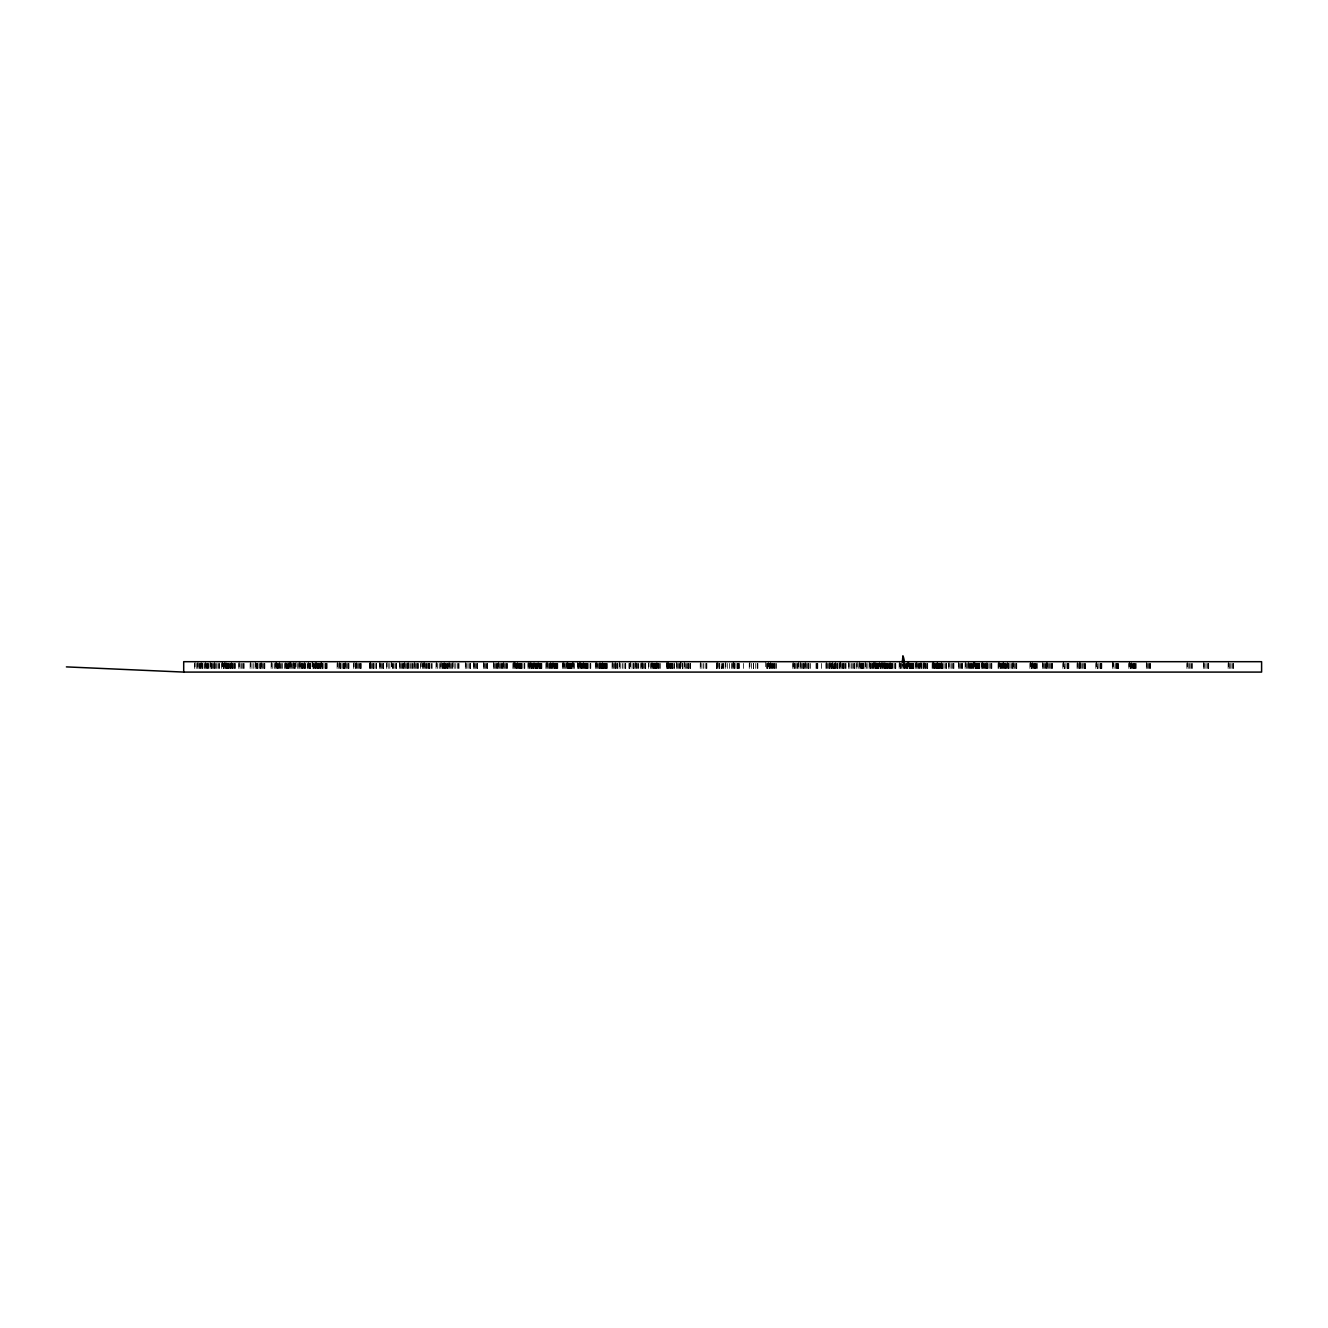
<?xml version="1.0" encoding="UTF-8"?>
<svg xmlns="http://www.w3.org/2000/svg" width="1328" height="1328" viewBox="0 0 1328 1328"><rect width="100%" height="100%" fill="white"/><g stroke="black" fill="none" stroke-linecap="round" stroke-linejoin="round"><path stroke-width="0.75" stroke-dasharray="5 3.75" d="M904.102 664.083L904.069 664.896A1.76 1.079 -90 0 1 903.986 665.627L904.086 666.888L903.638 664.1M903.306 666.224L903.189 664.05M902.94 666.424L902.708 664.05M1233.397 663.436L1233.397 668.631M1233.048 663.436L1233.048 668.631M1232.085 663.436L1232.085 668.631M1230.757 663.436L1230.757 668.631M1229.446 663.436L1229.446 668.631M1228.483 661.693L1228.483 668.631M1228.134 663.436L1228.134 668.631M1208.663 663.436L1208.663 668.631M1208.314 663.436L1208.314 668.631M1207.351 663.436L1207.351 668.631M1206.023 663.436L1206.023 668.631M1204.712 663.436L1204.712 668.631M1203.749 661.693L1203.749 668.631M1203.4 663.436L1203.4 668.631M1192.179 663.436L1192.179 668.631M1191.83 663.436L1191.83 668.631M1190.851 663.436L1190.851 668.631M1189.539 663.436L1189.539 668.631M1188.228 663.436L1188.228 668.631M1187.265 661.693L1187.265 668.631M1186.9 663.436L1186.9 668.631M1150.297 663.436L1150.297 668.631M1150.031 663.436L1150.031 668.631M1149.301 663.436L1149.301 668.631M1148.322 663.436L1148.322 668.631M1147.326 663.436L1147.326 668.631M1146.612 661.693L1146.612 668.631M1146.346 663.436L1146.346 668.631M1136.071 663.436L1136.071 668.631M1135.722 663.436L1135.722 668.631M1134.461 663.436L1134.427 668.631M1134.112 663.436L1134.079 668.631M1133.481 663.436L1133.481 668.631M1133.149 663.436L1133.133 668.631M1132.186 663.436L1132.186 668.631M1131.821 663.436L1131.821 668.631M1131.224 661.693L1131.224 668.631M1130.875 663.436L1130.875 668.631M1130.526 663.436L1130.526 668.631M1130.344 663.436L1130.344 668.631M1129.58 661.693L1129.58 668.631M1129.265 661.693L1129.265 668.631L1129.232 663.436M1128.866 663.436L1128.866 668.631M1118.309 663.436L1118.309 668.631M1117.628 663.436L1117.628 668.631M1116.831 663.436L1116.831 668.631M1116.665 663.436L1116.665 668.631M1115.337 663.436L1115.337 668.631M1113.86 663.436L1114.026 668.631M1113.063 661.693L1113.063 668.631M1112.764 661.693L1112.698 668.631M1112.366 663.436L1112.366 668.631M1101.825 663.436L1101.825 668.631M1101.493 663.436L1101.427 668.631M1101.128 663.436L1101.128 668.631M1100.331 663.436L1100.331 668.631M1100.165 663.436L1100.165 668.631M1098.854 663.436L1098.854 668.631M1096.563 661.693L1096.563 668.631M1096.281 661.693L1096.214 668.631M1095.882 663.436L1095.882 668.631M1085.325 663.436L1085.325 668.631M1084.644 663.436L1084.644 668.631M1083.681 663.436L1083.847 668.631M1082.37 663.436L1082.37 668.631M1081.042 663.436L1081.042 668.631M1080.776 663.436L1080.776 668.631M1080.079 661.693L1080.046 668.631M1079.797 661.693L1079.797 668.631M1079.73 663.436L1079.73 668.631M1079.398 663.436L1079.398 668.631M1079.066 663.436L1079.066 668.631M1078.07 663.436L1078.07 668.631M1077.357 661.693L1077.357 668.631M1077.091 663.436L1077.091 668.631M1068.841 663.436L1068.841 668.631M1068.509 663.436L1068.442 668.631M1068.16 663.436L1068.16 668.631M1067.363 663.436L1067.363 668.631M1067.197 663.436L1067.197 668.631M1065.869 663.436L1065.869 668.631M1063.595 661.693L1063.595 668.631M1063.296 661.693L1063.23 668.631M1062.898 663.436L1062.898 668.631M1052.357 663.436L1052.357 668.631M1052.025 663.436L1051.959 668.631M1051.66 663.436L1051.66 668.631M1050.697 663.436L1050.697 668.631M1049.386 663.436L1049.386 668.631M1048.058 663.436L1048.058 668.631M1047.908 663.436L1047.908 668.631M1047.095 661.693L1047.095 668.631M1046.813 661.693L1046.813 668.631L1046.746 663.436M1046.414 663.436L1046.414 668.631M1046.149 663.436L1046.149 668.631M1045.435 663.436L1045.435 668.631M1044.439 663.436L1044.439 668.631M1043.443 663.436L1043.443 668.631M1042.729 661.693L1042.729 668.631M1042.463 663.436L1042.463 668.631M1037.135 663.436L1037.135 668.631M1036.786 663.436L1036.786 668.631M1035.84 663.436L1035.84 668.631M1035.491 663.436L1035.525 668.631M1035.143 663.436L1035.176 668.631M1034.545 663.436L1034.545 668.631M1034.197 663.436L1034.213 668.631M1033.25 663.436L1033.25 668.631M1032.902 663.436L1032.902 668.631M1032.288 661.693L1032.288 668.631M1031.939 663.436L1031.939 668.631M1031.59 663.436L1031.59 668.631M1031.574 663.436L1031.574 668.631M1030.611 661.693L1030.644 668.631M1030.329 661.693L1030.329 668.631M1029.93 663.436L1029.93 668.631M1016.733 663.436L1016.733 668.631M1016.468 663.436L1016.468 668.631M1015.754 663.436L1015.754 668.631M1014.758 663.436L1014.758 668.631M1013.762 663.436L1013.762 668.631M1013.048 661.693L1013.048 668.631M1012.451 663.436L1012.451 668.631M1012.085 663.436L1012.085 668.631M1011.123 663.436L1011.123 668.631M1009.811 663.436L1009.811 668.631M1008.5 663.436L1008.5 668.631M1008.317 663.436L1008.317 668.631M1007.985 663.436L1007.985 668.631M1007.52 661.693L1007.52 668.631M1007.172 663.436L1007.006 668.631M1006.674 663.436L1006.674 668.631M1005.694 663.436L1005.694 668.631M1005.362 663.436L1005.362 668.631M1004.366 663.436L1004.2 668.631M1004.034 663.436L1004.034 668.631M1003.852 663.436L1003.852 668.631M1003.404 661.693L1003.37 668.631M1003.072 661.693L1002.889 668.631M1002.723 663.436L1002.723 668.631M1002.059 663.436L1002.059 668.631M1001.561 663.436L1001.561 668.631M1000.748 663.436L1000.748 668.631M1000.25 663.436L1000.25 668.631M999.287 661.693L999.42 668.631M998.922 663.436L998.922 668.631M998.457 661.693L998.457 668.631M998.108 663.436L998.108 668.631M991.833 663.436L991.833 668.631M991.485 663.436L991.485 668.631M990.522 663.436L990.522 668.631M989.194 663.436L989.194 668.631M987.883 663.436L987.883 668.631M987.717 663.436L987.717 668.631M987.351 663.436L987.351 668.631M986.92 661.693L986.887 668.631M986.555 668.631L986.538 663.436L986.389 668.631M985.575 663.436L985.575 668.631M985.077 663.436L985.077 668.631M984.247 663.436L984.247 668.631M983.766 663.436L983.766 668.631M982.936 663.436L982.936 668.631M982.786 661.693L982.786 668.631M982.438 663.436L982.438 668.631M981.973 661.693L981.973 668.631M981.608 663.436L981.608 668.631M979.798 663.436L979.798 668.631M979.45 663.436L979.466 668.631M979.134 663.436L979.118 668.631M978.786 663.436L978.786 668.631M978.487 663.436L978.487 668.631M978.155 663.436L978.122 668.631M977.823 663.436L977.823 668.631M977.159 663.436L977.159 668.631M976.893 663.436L976.827 668.631M976.495 663.436L976.495 668.631M976.18 663.436L976.18 668.631M975.848 663.436L975.848 668.631M975.516 663.436L975.516 668.631M975.184 663.436L975.184 668.631M974.885 661.693L974.885 668.631M974.553 661.693L974.52 668.631M974.221 661.693L974.188 668.631M973.872 663.436L973.872 668.631M973.557 661.693L973.557 668.631M973.474 661.693L973.474 668.631M973.208 663.436L973.208 668.631M972.212 663.436L972.212 668.631M971.947 663.436L971.947 668.631M971.233 663.436L971.233 668.631M970.237 663.436L970.237 668.631M970.038 663.436L970.038 668.631M969.241 663.436L969.241 668.631M968.527 661.693L968.527 668.631M968.261 663.436L968.261 668.631M967.763 663.436L967.763 668.631M966.452 663.436L966.452 668.631M965.473 661.693L965.473 668.631M965.124 663.436L965.124 668.631M962.319 663.436L962.319 668.631M962.053 663.436L962.053 668.631M961.339 663.436L961.339 668.631M960.343 663.436L960.343 668.631M959.347 663.436L959.347 668.631M958.633 661.693L958.633 668.631M958.368 663.436L958.368 668.631M953.902 663.436L953.902 668.631M953.554 663.436L953.554 668.631M952.591 663.436L952.591 668.631M951.28 663.436L951.28 668.631M949.952 663.436L949.952 668.631M948.989 661.693L948.989 668.631M948.64 663.436L948.64 668.631M946.482 663.436L946.482 668.631M946.134 663.436L946.134 668.631M945.171 663.436L945.171 668.631M943.859 663.436L943.859 668.631M942.033 663.436L942.033 668.631M941.685 663.436L941.685 668.631L941.569 661.693M941.22 663.436L941.22 668.631M941.054 663.436L941.054 668.631M940.722 663.436L940.722 668.631M939.726 663.436L939.726 668.631M939.394 663.436L939.394 668.631M938.415 663.436L938.415 668.631M938.083 663.436L938.083 668.631M937.883 663.436L937.883 668.631M937.585 663.436L937.585 668.631L937.452 661.693M937.12 661.693L937.07 668.631M936.771 663.436L936.771 668.631M936.605 663.436L936.605 668.631M936.107 663.436L936.107 668.631M935.609 663.436L935.609 668.631M934.779 663.436L934.779 668.631M934.613 663.436L934.613 668.631M934.298 663.436L934.298 668.631M933.899 661.693L933.899 668.631M933.468 663.436L933.468 668.631M933.318 661.693L933.318 668.631M932.97 663.436L932.97 668.631M932.505 661.693L932.505 668.631M932.156 663.436L932.156 668.631M927.691 663.436L927.691 668.631M927.425 663.436L927.425 668.631M926.712 663.436L926.712 668.631M925.716 663.436L925.882 668.631M925.516 663.436L925.516 668.631M924.554 663.436L924.554 668.631M924.006 661.693L924.006 668.631M923.74 663.436L923.74 668.631M923.242 663.436L923.242 668.631M921.931 663.436L921.931 668.631M921.4 663.436L921.4 668.631M920.951 661.693L920.935 668.631M920.603 663.436L920.603 668.631M919.607 663.436L919.607 668.631M919.125 663.436L919.125 668.631M918.295 663.436L918.295 668.631M917.797 663.436L917.797 668.631M916.835 661.693L916.984 668.631M916.486 663.436L916.486 668.631M916.005 661.693L916.005 668.631M915.656 663.436L915.656 668.631M913.847 663.436L913.847 668.631M913.481 663.436L913.481 668.631M912.834 663.436L912.834 668.631M912.519 663.436L912.519 668.631M912.187 663.436L912.187 668.631M911.855 663.436L911.855 668.631M911.373 663.436L911.373 668.631M911.207 663.436L911.207 668.631M910.875 663.436L910.875 668.631M910.543 663.436L910.543 668.631M909.979 663.436L909.896 668.631M909.564 663.436L909.564 668.631M909.232 663.436L909.232 668.631M908.916 661.693L908.916 668.631M908.584 661.693L908.584 668.631M908.269 661.693L908.236 668.631M907.904 663.436L907.904 668.631M907.605 661.693L907.638 668.631M907.256 663.436L907.256 668.631M906.924 663.436L906.924 668.631M906.177 663.436L906.094 668.631M905.928 663.436L905.928 668.631M904.932 663.436L904.932 668.631M904.434 663.436L904.434 668.631M904.219 661.693L904.219 668.631M903.953 663.436L903.953 668.631M903.123 663.436L903.123 668.631M901.812 663.436L901.812 668.631M900.982 663.436L900.816 668.631M900.484 663.436L900.484 668.631M899.521 661.693L899.521 668.631M899.172 663.436L899.172 668.631M895.786 663.436L895.786 668.631M895.537 663.436L895.537 668.631M895.47 663.436L895.47 668.631M895.072 663.436L895.072 668.631M894.026 663.436L894.026 668.631M892.582 663.436L892.582 668.631M891.984 663.436L891.984 672.084M891.686 663.436L891.686 672.084M891.138 663.436L891.138 668.631M890.59 663.436L890.59 668.631M890.258 663.436L890.258 668.631L890.075 661.693M889.76 663.436L889.76 668.631M889.411 663.436L889.411 668.631M888.449 663.436L888.449 668.631M887.951 663.436L887.951 668.631M887.602 663.436L887.602 668.631M887.22 663.436L887.22 668.631M887.121 663.436L887.121 668.631M886.639 663.436L886.838 668.631M885.311 663.436L885.311 668.631M884.846 661.693L884.846 668.631M884.498 663.436L884.498 668.631M884.315 663.436L884.315 668.631M883.967 663.436L883.967 668.631M883.037 661.693L883.037 668.631M883.004 663.436L883.004 668.631M882.688 663.436L882.688 668.631M881.825 661.693L881.692 668.631M881.443 663.436L881.443 668.631M880.696 663.436L880.696 668.631M880.348 663.436L880.364 668.631M879.402 661.693L879.368 668.631M878.97 663.436L879.053 668.631M878.588 663.436L878.588 668.631M878.057 663.436L878.057 668.631M877.957 663.436L877.957 668.631M877.526 663.436L877.526 668.631M877.244 663.436L877.244 668.631M876.746 663.436L876.746 668.631M876.248 663.436L876.248 668.631M876.082 663.436L876.082 668.631M875.783 661.693L875.783 668.631M875.418 663.436L875.418 668.631M875.252 663.436L875.252 668.631M874.538 661.693L874.538 668.631M874.272 663.436L874.272 668.631M873.592 661.693L873.592 668.631M873.193 663.436L873.276 668.631M873.011 663.436L873.011 668.631M872.297 663.436L872.297 668.631M871.301 663.436L871.301 668.631M870.736 663.436L870.736 668.631M870.305 663.436L870.338 668.631M869.591 661.693L869.591 668.631M869.292 663.436L869.325 668.631M867.848 663.436L867.848 668.631M866.404 663.436L866.404 668.631M865.341 661.693L865.341 668.631M864.96 663.436L864.96 668.631M863.383 663.436L863.383 668.631M863.117 663.436L863.117 668.631M862.403 663.436L862.486 668.631M862.104 663.436L862.104 668.631M861.407 663.436L861.407 668.631M861.042 663.436L861.042 668.631M860.411 663.436L860.411 668.631M859.697 661.693L859.598 668.631M859.432 663.436L859.233 668.631M858.154 663.436L858.154 668.631M857.091 661.693L857.091 668.631M856.709 663.436L856.709 668.631M854.883 663.436L854.883 668.631M854.236 663.436L854.236 668.631M853.854 663.436L853.854 668.631M852.792 663.436L852.792 668.631M851.348 663.436L851.348 668.631M849.903 663.436L849.903 668.631M848.858 661.693L848.858 668.631M848.459 663.436L848.459 668.631M846.002 663.436L846.002 668.631M845.604 663.436L845.604 668.631M844.558 663.436L844.558 668.631M843.595 663.436L843.595 668.631M843.33 663.436L843.33 668.631M843.114 663.436L843.014 668.631M842.616 663.436L842.616 668.631M841.67 663.436L841.67 668.631M840.607 661.693L840.624 668.631M840.226 663.436L840.292 668.631M839.91 661.693L839.943 668.631M839.645 663.436L839.645 668.631M838.981 663.436L838.981 668.631M837.653 663.436L837.653 668.631M837.37 663.436L837.37 668.631M836.341 663.436L836.341 668.631M835.777 663.436L835.76 668.631M835.378 661.693L835.378 668.631M835.03 663.436L835.03 668.631M834.864 663.436L834.864 668.631M834.499 663.436L834.499 668.631M833.536 668.631L833.536 663.436L833.42 668.631M832.722 663.436L832.722 668.631M832.357 661.693L832.357 668.631M831.975 663.436L831.975 668.631M831.726 663.436L831.726 668.631M831.228 663.436L831.228 668.631M830.88 663.436L830.896 668.631M829.934 661.693L829.934 668.631M829.751 663.436L829.751 668.631M829.585 663.436L829.585 668.631M828.589 663.436L828.589 668.631M827.278 663.436L827.278 668.631M826.78 663.436L826.78 668.631M826.315 661.693L826.315 668.631M825.95 663.436L825.95 668.631M821.335 663.436L821.584 668.631M817.782 663.436L817.782 672.084M817.484 663.436L817.484 672.084M816.388 663.436L816.388 668.631M816.056 663.436L816.056 668.631M810.545 663.436L810.545 668.631M808.968 663.436L808.968 668.631M808.702 663.436L808.702 668.631M807.988 663.436L807.988 668.631M806.992 663.436L806.992 668.631M805.996 663.436L805.996 668.631M805.283 661.693L805.283 668.631M805.017 663.436L805.017 668.631M804.021 663.436L804.021 668.631M803.755 663.436L803.755 668.631M803.042 663.436L803.042 668.631M802.046 663.436L802.046 668.631M801.05 663.436L801.05 668.631M800.336 661.693L800.336 668.631M800.07 663.436L800.07 668.631M798.676 661.693L798.676 668.631M798.078 663.436L798.078 668.631M797.73 663.436L797.73 668.631M796.767 663.436L796.767 668.631M795.455 663.436L795.455 668.631M794.327 663.436L794.327 668.631M794.127 663.436L794.127 668.631M793.165 661.693L793.165 668.631M792.816 663.436L792.816 668.631M776.316 663.436L776.316 668.631M775.751 663.436L775.751 668.631M774.34 663.436L774.34 668.631M774.075 663.436L774.174 668.631M773.361 663.436L773.361 668.631M772.365 663.436L772.365 668.631M772.033 663.436L772.033 668.631M771.369 663.436L771.369 668.631M770.655 661.693L770.655 668.631M770.389 663.436L770.389 668.631M769.891 663.436L769.891 668.631M769.393 663.436L769.393 668.631M769.128 663.436L769.128 668.631M768.331 661.693L768.414 668.631M767.75 663.436L767.75 668.631M767.418 663.436L767.418 668.631M766.422 663.436L766.422 668.631M765.708 661.693L765.708 668.631M757.856 663.436L757.856 668.631M757.275 663.436L757.275 668.631M755.715 663.436L755.715 668.631M753.574 663.436L753.574 668.631M753.374 663.436L753.374 668.631M751.416 663.436L751.416 668.631M749.855 661.693L749.855 668.631M749.274 663.436L749.274 668.631M743.464 663.436L743.464 668.631M739.298 663.436L739.298 668.631M738.733 663.436L738.866 668.631M738.368 663.436L738.368 668.631M737.654 663.436L737.654 668.631M737.405 663.436L737.405 668.631M736.011 663.436L736.094 668.631M734.766 663.436L734.766 668.631M734.351 663.436L734.351 668.631M733.803 661.693L733.753 668.631M733.454 663.436L733.454 668.631M733.156 661.693L733.172 668.631M732.707 663.436L732.707 668.631M731.612 663.436L731.612 668.631M729.454 663.436L729.454 668.631M727.312 663.436L727.312 668.631M725.752 661.693L725.868 668.631M725.287 663.436L725.287 668.631M723.727 663.436L723.727 668.631M723.079 663.436L723.079 668.631M722.631 663.436L722.631 668.631M719.776 663.436L719.776 668.631M719.444 663.436L719.444 668.631M718.133 663.436L718.133 668.631M717.867 661.693L717.867 668.631M717.303 663.436L717.303 668.631M716.921 661.693L716.921 668.631M716.473 663.436L716.473 668.631M716.373 663.436L716.373 668.631M706.845 663.436L706.845 668.631M706.396 663.436L706.396 668.631M705.201 663.436L705.201 668.631M703.541 663.436L703.541 668.631M701.898 663.436L701.898 668.631M700.686 661.693L700.686 668.631M700.254 663.436L700.254 668.631M690.61 663.436L690.61 668.631M690.178 663.436L690.178 668.631M688.933 663.436L688.966 668.631M688.767 663.436L688.767 668.631M687.323 663.436L687.323 668.631M686.792 663.436L686.626 668.631M685.663 663.436L685.663 668.631M684.468 661.693L684.484 668.631M684.02 663.436L684.02 668.631M682.492 663.436L682.492 668.631M682.343 663.436L682.343 668.631M680.932 661.693L680.932 668.631M680.766 661.693L680.766 668.631M680.351 663.436L680.351 668.631M680.085 663.436L680.085 668.631M679.372 663.436L679.372 668.631M678.376 663.436L678.376 668.631M677.38 663.436L677.38 668.631M676.666 661.693L676.666 668.631M676.4 663.436L676.4 668.631M674.392 663.436L674.392 668.631M673.943 663.436L673.943 668.631M672.416 663.436L672.416 668.631M671.453 663.436L671.453 668.631M671.088 663.436L671.088 668.631M670.457 663.436L670.457 668.631M670.125 663.436L670.192 668.631M669.445 663.436L669.478 668.631M668.814 663.436L668.814 668.631M668.482 663.436L668.482 668.631M668.233 661.693L668.233 668.631M667.851 661.693L667.851 668.631M666.772 661.693L666.772 668.631M666.507 663.436L666.507 668.631M660.298 663.436L660.298 668.631M659.584 663.436L659.584 668.631M658.588 663.436L658.588 668.631M658.157 663.436L658.157 668.631M657.609 663.436L657.609 668.631M656.879 661.693L656.945 668.631M656.513 663.436L656.513 668.631M656.364 663.436L656.364 668.631M655.617 663.436L655.617 668.631M655.351 663.436L655.351 668.631M654.804 663.436L654.804 668.631M654.638 663.436L654.638 668.631M653.642 663.436L653.642 668.631M653.21 663.436L653.21 668.631M652.662 663.436L652.662 668.631M651.998 661.693L651.932 668.631M651.567 663.436L651.666 668.631M650.521 663.436L650.521 668.631M648.944 661.693L648.944 668.631M648.379 663.436L648.379 668.631M645.723 663.436L645.723 668.631M645.458 663.436L645.458 668.631M644.744 663.436L644.744 668.631M643.748 663.436L643.748 668.631M642.769 663.436L642.769 668.631M642.354 663.436L642.354 668.631M642.038 661.693L642.038 668.631M641.49 663.436L641.49 668.631M640.279 663.436L640.279 668.631M638.469 663.436L638.469 668.631M637.905 663.436L637.905 668.631M636.975 663.436L636.975 668.631M636.328 663.436L636.328 668.631M635.78 661.693L635.78 668.631M635.332 663.436L635.332 668.631M634.186 663.436L634.186 668.631M633.672 663.436L633.672 668.631M633.34 663.436L633.34 668.631M632.045 663.436L632.045 668.631M630.485 661.693L630.485 668.631M629.904 663.436L629.904 668.631M629.323 663.436L629.323 668.631M628.991 663.436L628.991 668.631M625.704 663.436L625.704 668.631M625.256 663.436L625.256 668.631M624.044 663.436L624.044 668.631M622.4 663.436L622.4 668.631M620.757 663.436L620.757 668.631M619.545 661.693L619.545 668.631M619.097 663.436L619.097 668.631M617.437 663.436L617.437 668.631M617.105 663.436L617.105 668.631M616.043 663.436L616.043 668.631M615.777 663.436L615.777 668.631M615.279 661.693L615.279 668.631M615.063 663.436L615.063 668.631M614.067 663.436L614.067 668.631M613.088 663.436L613.088 668.631M612.357 661.693L612.357 668.631M612.092 663.436L612.092 668.631M607.245 663.436L607.245 668.631M606.73 663.436L606.73 668.631M606.149 663.436L606.149 668.631M605.883 663.436L605.883 668.631M605.352 663.436L605.302 668.631M605.17 663.436L605.17 668.631M604.174 663.436L604.174 668.631M604.107 663.436L604.107 668.631M603.593 663.436L603.593 668.631M603.36 663.436L603.36 668.631M603.128 663.436L603.194 668.631M602.597 663.436L602.597 668.631M602.464 661.693L602.464 668.631M602.198 663.436L602.165 668.631M601.401 663.436L601.401 668.631M601.186 663.436L601.202 668.631M600.887 663.436L600.887 668.631M600.223 663.436L600.223 668.631M599.974 661.693L599.974 668.631M599.459 663.436L599.459 668.631M599.227 663.436L599.227 668.631M598.264 663.436L598.264 668.631M597.285 663.436L597.285 668.631M596.836 661.693L596.836 668.631M596.322 663.436L596.322 668.631M595.857 661.693L595.857 668.631M595.342 663.436L595.342 668.631M590.761 663.436L590.761 668.631M590.23 663.436L590.23 668.631M588.819 663.436L588.819 668.631M587.623 663.436L587.623 668.631M587.109 663.436L587.109 668.631M586.86 663.436L586.86 668.631M586.644 663.436L586.644 668.631M586.113 663.436L586.113 668.631M585.681 663.436L585.681 668.631M584.918 663.436L584.984 668.631M584.652 663.436L584.685 668.631M583.722 663.436L583.722 668.631M583.49 661.693L583.49 668.631M582.975 663.436L582.975 668.631M582.743 663.436L582.743 668.631M581.78 663.436L581.78 668.631M581.415 663.436L581.415 668.631M581.149 663.436L581.149 668.631M580.801 663.436L580.801 668.631M580.353 661.693L580.436 668.631M579.838 663.436L579.838 668.631M579.373 661.693L579.44 668.631M578.842 663.436L578.842 668.631M578.46 663.436L578.46 668.631M577.73 661.693L577.73 668.631M577.464 663.436L577.464 668.631M574.277 663.436L574.277 668.631M573.746 663.436L573.746 668.631M573.098 661.693L573.098 668.631M572.766 661.693L572.766 668.631M572.318 663.436L572.318 668.631M571.521 663.436L571.521 668.631M571.272 663.436L571.272 668.631M571.14 663.436L571.14 668.631M570.542 663.436L570.542 668.631M570.144 663.436L570.376 668.631M569.181 663.436L569.181 668.631M568.749 663.436L568.749 668.631M568.567 663.436L568.567 668.631M568.201 663.436L568.434 668.631M567.836 661.693L567.836 668.631M567.571 663.436L567.571 668.631M567.239 663.436L567.239 668.631M567.006 661.693L567.006 668.631M566.475 663.436L566.259 668.631M565.296 663.436L565.296 668.631M564.3 663.436L564.3 668.631M563.869 661.693L563.869 668.631M563.338 663.436L563.338 668.631M562.873 661.693L562.873 668.631M562.358 663.436L562.358 668.631M557.777 663.436L557.777 668.631M557.262 663.436L557.262 668.631M556.681 663.436L556.681 668.631M556.432 663.436L556.432 668.631M555.834 663.436L555.834 668.631M555.702 663.436L555.702 668.631M554.639 663.436L554.706 668.631M554.125 663.436L554.125 668.631M553.892 663.436L553.892 668.631L553.66 663.436M552.996 661.693L553.129 668.631M552.697 663.436L552.697 668.631M551.933 663.436L551.933 668.631M551.718 663.436L551.718 668.631M550.755 663.436L550.755 668.631M550.506 661.693L550.506 668.631M549.991 663.436L549.991 668.631M549.759 663.436L549.759 668.631M548.796 663.436L548.796 668.631M547.817 663.436L547.817 668.631M547.368 661.693L547.368 668.631M546.854 663.436L546.854 668.631M546.389 661.693L546.389 668.631M545.874 663.436L545.874 668.631M541.857 663.436L541.857 668.631M541.592 663.436L541.592 668.631M541.293 663.436L541.293 668.631M540.861 663.436L540.861 668.631M540.762 663.436L540.762 668.631M539.865 663.436L539.865 668.631M539.351 663.436L539.351 668.631M538.886 663.436L538.886 668.631M538.155 661.693L538.155 668.631M537.89 663.436L537.89 668.631M537.641 663.436L537.641 668.631M537.392 663.436L537.392 668.631M537.176 663.436L537.176 668.631M536.645 663.436L536.645 668.631M536.213 663.436L536.213 668.631M535.45 663.436L535.45 668.631M535.217 663.436L535.217 668.631M534.254 663.436L534.254 668.631M534.022 661.693L534.022 668.631M533.507 663.436L533.507 668.631M533.275 663.436L533.275 668.631M532.312 663.436L532.312 668.631M531.964 663.436L531.964 668.631M531.698 663.436L531.698 668.631M531.333 663.436L531.333 668.631M530.885 661.693L530.968 668.631M530.37 663.436L530.37 668.631M529.905 661.693L529.972 668.631M529.374 663.436L529.374 668.631M528.992 663.436L528.992 668.631M528.262 661.693L528.262 668.631M527.996 663.436L527.996 668.631M524.809 663.436L524.809 668.631M524.278 663.436L524.278 668.631M522.85 663.436L522.85 668.631M521.672 663.436L521.672 668.631M521.14 663.436L521.14 668.631M520.908 663.436L520.908 668.631M520.676 663.436L520.676 668.631M520.078 663.436L520.078 668.631M519.713 663.436L519.729 668.631M518.966 663.436L518.966 668.631M518.767 663.436L518.767 668.631M517.771 663.436L517.771 668.631M517.538 661.693L517.439 668.631M517.007 663.436L517.007 668.631M516.791 663.436L516.791 668.631M516.127 663.436L516.127 668.631M515.828 663.436L515.828 668.631M515.164 661.693L515.164 668.631M514.832 663.436L514.816 668.631M514.401 661.693L514.401 668.631M513.87 663.436L513.87 668.631M513.405 661.693L513.405 668.631M512.89 663.436L512.89 668.631M507.23 663.436L507.23 668.631M506.964 663.436L506.964 668.631M506.234 663.436L506.234 668.631M505.238 663.436L505.238 668.631M504.258 663.436L504.258 668.631M503.528 661.693L503.528 668.631M503.262 663.436L503.262 668.631M502.283 663.436L502.283 668.631M502.017 663.436L502.017 668.631M501.287 663.436L501.287 668.631M500.291 663.436L500.291 668.631M499.311 663.436L499.311 668.631M498.581 661.693L498.581 668.631M498.315 663.436L498.315 668.631M497.336 663.436L497.336 668.631M497.07 663.436L497.07 668.631M496.34 663.436L496.34 668.631M495.344 663.436L495.344 668.631M494.365 663.436L494.365 668.631M493.634 661.693L493.634 668.631M493.369 663.436L493.369 668.631M487.442 663.436L487.442 668.631M487.177 663.436L487.177 668.631M486.446 663.436L486.446 668.631M485.45 663.436L485.45 668.631M484.471 663.436L484.471 668.631M483.741 661.693L483.741 668.631M483.475 663.436L483.475 668.631M477.549 663.436L477.549 668.631M477.283 663.436L477.283 668.631M476.553 663.436L476.553 668.631M475.557 663.436L475.557 668.631M474.577 663.436L474.577 668.631M473.847 661.693L473.847 668.631M473.581 663.436L473.581 668.631M470.61 663.436L470.61 668.631M470.261 663.436L470.261 668.631M469.299 663.436L469.299 668.631M467.987 663.436L467.987 668.631M466.659 663.436L466.659 668.631M465.696 661.693L465.696 668.631M465.348 663.436L465.348 668.631M459.023 663.436L459.023 668.631M458.592 663.436L458.592 668.631M457.396 663.436L457.396 668.631M455.77 663.436L455.77 668.631M454.159 663.436L454.159 668.631M452.964 661.693L452.964 668.631M452.549 663.436L452.549 668.631M451.819 663.436L451.819 668.631M450.823 663.436L450.823 668.631M449.843 663.436L449.843 668.631M449.113 661.693L449.113 668.631M448.847 663.436L448.847 668.631M447.868 663.436L447.868 668.631M447.602 663.436L447.602 668.631M446.872 663.436L446.872 668.631M446.042 663.436L446.042 668.631M445.693 663.436L445.693 668.631M444.897 663.436L444.897 668.631M444.731 663.436L444.731 668.631M444.166 661.693L444.166 668.631M443.901 663.436L443.901 668.631M443.403 663.436L443.403 668.631M442.539 663.436L442.539 668.631M442.091 663.436L442.091 668.631M441.128 661.693L440.913 668.631M440.78 663.436L440.78 668.631M439.286 663.436L439.286 668.631M437.659 663.436L437.659 668.631M436.48 661.693L436.48 668.631M436.032 663.436L436.032 668.631M432.115 663.436L432.115 668.631M431.334 663.436L431.334 668.631M429.89 663.436L429.89 668.631M429.392 663.436L429.558 668.631M429.193 663.436L429.193 668.631M428.23 663.436L428.23 668.631M428.064 663.436L428.064 668.631M426.919 663.436L426.919 668.631M426.255 663.436L426.255 668.631M425.607 663.436L425.607 668.631M424.628 661.693L424.628 668.631L424.445 663.436M424.279 663.436L424.279 668.631M423.333 663.436L423.333 668.631M423.117 661.693L423.117 668.631M422.619 663.436L422.619 668.631M421.192 661.693L421.192 668.631M420.395 663.436L420.395 668.631M418.187 663.436L418.187 668.631M417.922 663.436L417.922 668.631M417.191 663.436L417.191 668.631M416.195 663.436L416.195 668.631M415.216 663.436L415.216 668.631M414.485 661.693L414.485 668.631M414.22 663.436L414.22 668.631M413.058 663.436L413.058 668.631M412.709 663.436L412.709 668.631M411.746 663.436L411.746 668.631M410.435 663.436L410.435 668.631M409.107 663.436L409.107 668.631M408.294 663.436L408.294 668.631M408.144 661.693L408.028 668.631M407.796 663.436L407.796 668.631M407.298 663.436L407.298 668.631M406.302 663.436L406.302 668.631M405.322 663.436L405.322 668.631M404.592 661.693L404.592 668.631M404.326 663.436L404.326 668.631M403.347 663.436L403.347 668.631M403.081 663.436L403.081 668.631M402.351 663.436L402.351 668.631M401.355 663.436L401.355 668.631M400.375 663.436L400.375 668.631M399.645 661.693L399.645 668.631M399.379 663.436L399.379 668.631M396.574 663.436L396.574 668.631M396.225 663.436L396.225 668.631M395.263 663.436L395.263 668.631M393.935 663.436L393.935 668.631M393.071 663.436L393.071 668.631M392.623 663.436L392.623 668.631M391.66 661.693L391.445 668.631L391.312 663.436M389.818 663.436L389.818 668.631M388.191 663.436L388.191 668.631M387.012 661.693L387.012 668.631M386.564 663.436L386.564 668.631M383.56 663.436L383.56 668.631M383.294 663.436L383.294 668.631M382.564 663.436L382.564 668.631M381.568 663.436L381.568 668.631M380.588 663.436L380.588 668.631M379.858 661.693L379.858 668.631M379.592 663.436L379.592 668.631M376.571 663.436L376.571 668.631M376.139 663.436L376.139 668.631M374.944 663.436L374.944 668.631M373.666 663.436L373.666 668.631M373.334 663.436L373.334 668.631M372.67 663.436L372.67 668.631M371.707 663.436L371.674 668.631M370.695 663.436L370.695 668.631L370.512 661.693M370.08 663.436L370.08 668.631M369.964 661.693L369.964 668.631M369.699 663.436L369.699 668.631M361.116 663.436L361.116 668.631M360.768 663.436L360.768 668.631M360.087 663.436L360.087 668.631M359.656 663.436L359.805 668.631M358.494 663.436L358.46 668.631M357.166 663.436L357.166 668.631M356.834 663.436L356.834 668.631M356.203 661.693L356.203 668.631M355.854 663.436L355.854 668.631M355.223 663.436L355.223 668.631M354.028 661.693L354.028 668.631M353.597 663.436L353.597 668.631M348.932 663.436L348.932 668.631M348.666 663.436L348.666 668.631M347.936 663.436L347.936 668.631M346.94 663.436L346.94 668.631M345.961 663.436L345.961 668.631M345.23 661.693L345.23 668.631M344.965 663.436L344.965 668.631M344.633 663.436L344.633 668.631M344.284 663.436L344.284 668.631M343.603 663.436L343.603 668.631M343.321 663.436L343.321 668.631M343.155 663.436L343.155 668.631M341.977 663.436L341.977 668.631M340.682 663.436L340.682 668.631M340.35 663.436L340.35 668.631M339.719 661.693L339.719 668.631M339.37 663.436L339.37 668.631M338.723 663.436L338.723 668.631M337.544 661.693L337.544 668.631M337.113 663.436L337.113 668.631M327.103 663.436L327.103 668.631M326.671 663.436L326.671 668.631M326.489 663.436L326.489 668.631M326.14 663.436L326.14 668.631M325.476 663.436L325.476 668.631M325.177 663.436L325.177 668.631M323.866 663.436L323.866 668.631M322.538 663.436L322.538 668.631M322.239 663.436L322.239 668.631M321.575 661.693L321.542 668.631M321.227 663.436L321.193 668.631M321.044 661.693L321.044 668.631M320.612 663.436L320.612 668.631M320.214 663.436L320.231 668.631M319.251 663.436L319.251 668.631M318.919 663.436L318.919 668.631M318.753 663.436L318.753 668.631M317.923 663.436L317.923 668.631M317.591 663.436L317.591 668.631M317.425 663.436L317.425 668.631M316.628 661.693L316.628 668.631M316.28 663.436L316.28 668.631M315.948 663.436L315.948 668.631M315.649 661.693L315.616 668.631M315.3 663.436L315.3 668.631M314.952 663.436L314.952 668.631M313.972 663.436L313.972 668.631M313.806 663.436L313.806 668.631M312.976 663.436L312.976 668.631M312.478 661.693L312.478 668.631M312.246 661.693L311.98 668.631M310.619 663.436L310.619 668.631M310.188 663.436L310.188 668.631M309.839 663.436L309.839 668.631M309.507 663.436L309.507 668.631M308.992 663.436L308.992 668.631M308.411 661.693L308.411 668.631M308.129 663.436L308.129 668.631M307.366 663.436L307.366 668.631M305.755 663.436L305.755 668.631M305.058 663.436L305.058 668.631M304.56 661.693L304.71 668.631M304.328 663.436L304.494 668.631M304.129 663.436L304.129 668.631M303.747 663.436L303.747 668.631M302.751 663.436L302.751 668.631M301.439 663.436L301.439 668.631M301.107 663.436L300.941 668.631M300.145 661.693L300.145 668.631M299.796 663.436L299.796 668.631M299.149 661.693L299.132 668.631M298.8 663.436L298.8 668.631M297.306 663.436L297.306 668.631M295.978 661.693L295.978 668.631M295.497 663.436L295.497 668.631M294.517 663.436L294.517 668.631M294.252 663.436L294.135 668.631L293.77 661.693M293.687 663.436L293.687 668.631M292.509 663.436L292.509 668.631M291.546 663.436L291.546 668.631M290.815 661.693L290.882 668.631M290.55 663.436L290.55 668.631M290.135 661.693L290.135 668.631M289.853 661.693L289.853 668.631M289.57 663.436L289.305 668.631L289.255 663.436M288.74 663.436L288.74 668.631M288.574 663.436L288.574 668.631M288.408 663.436L288.408 668.631M288.076 661.693L288.076 668.631M286.599 663.436L286.599 668.631M286.267 663.436L286.267 668.631M285.869 661.693L285.869 668.631M285.603 663.436L285.603 668.631M284.458 663.436L284.458 668.631M282.632 663.436L282.632 668.631M281.154 663.436L281.154 668.631M280.806 663.436L280.822 668.631M279.677 663.436L279.826 668.631M279.494 661.693L279.494 668.631M279.013 663.436L279.013 668.631M278.681 663.436L278.515 668.631M277.203 663.436L277.203 668.631M276.705 663.436L276.705 668.631M276.241 661.693L276.025 668.631L275.975 661.693M275.709 663.436L275.709 668.631M274.398 663.436L274.398 668.631M272.771 663.436L272.771 668.631M271.576 661.693L271.576 668.631M271.144 663.436L271.144 668.631M264.836 663.436L264.836 668.631M264.571 663.436L264.571 668.631M263.84 663.436L263.84 668.631M262.844 663.436L262.844 668.631M261.865 663.436L261.865 668.631M261.135 661.693L261.135 668.631M260.869 663.436L260.869 668.631M260.537 663.436L260.537 668.631M260.188 663.436L260.188 668.631M259.226 663.436L259.226 668.631M257.898 663.436L257.898 668.631M257.416 663.436L257.416 668.631M256.918 663.436L256.918 668.631M256.586 663.436L256.586 668.631M255.623 661.693L255.623 668.631M255.275 663.436L255.275 668.631M253.781 663.436L253.781 668.631M251.971 663.436L251.971 668.631M250.643 661.693L250.643 668.631M250.145 663.436L250.145 668.631M244.053 663.436L244.053 668.631M243.705 663.436L243.705 668.631M242.725 663.436L242.725 668.631M241.414 663.436L241.414 668.631M240.102 663.436L240.102 668.631M239.14 661.693L239.14 668.631M238.774 663.436L238.774 668.631M235.156 663.436L235.156 668.631M234.89 663.436L234.89 668.631M234.16 663.436L234.16 668.631M233.164 663.436L233.164 668.631M232.682 663.436L232.682 668.631M232.184 663.436L232.184 668.631M231.454 661.693L231.454 668.631M231.188 663.436L231.188 668.631M230.856 663.436L230.856 668.631M230.541 663.436L230.541 668.631M230.093 663.436L230.093 668.631M229.047 663.436L229.047 668.631M228.881 663.436L228.881 668.631M228.167 663.436L228.167 668.631M227.735 663.436L227.735 668.631M227.569 663.436L227.569 668.631M227.237 663.436L227.204 668.631M226.557 663.436L226.557 668.631M226.241 663.436L226.241 668.631M225.909 661.693L225.909 668.631M225.594 663.436L225.594 668.631M224.93 663.436L224.93 668.631M224.382 661.693L224.382 668.631M223.934 663.436L223.934 668.631M223.602 663.436L223.602 668.631M223.303 663.436L223.303 668.631M222.639 661.693L222.639 668.631M222.108 661.693L222.291 668.631M221.676 663.436L221.676 668.631M219.319 663.436L219.319 668.631M218.971 663.436L218.971 668.631M218.008 663.436L218.008 668.631M216.68 663.436L216.68 668.631M215.202 663.436L215.202 668.631M214.837 663.436L214.837 668.631M214.406 661.693L214.406 668.631M214.04 663.436L214.04 668.631M213.874 663.436L213.874 668.631M212.563 663.436L212.563 668.631M211.683 663.436L211.683 668.631M211.252 663.436L211.235 668.631M210.272 661.693L210.272 668.631M210.056 663.436L210.056 668.631M208.43 663.436L208.43 668.631M207.948 663.436L207.948 668.631M207.45 663.436L207.45 668.631M206.819 663.436L206.819 668.631M206.122 663.436L206.122 668.631M205.624 661.693L205.624 668.631M205.193 663.436L205.193 668.631M204.313 663.436L204.313 668.631M202.835 663.436L202.835 668.631M202.47 663.436L202.47 668.631M201.507 663.436L201.507 668.631M201.175 661.693L201.175 668.631M200.744 663.436L200.694 668.631M200.196 663.436L200.196 668.631M199.532 663.436L199.532 668.631M198.868 663.436L198.868 668.631M197.905 661.693L197.905 668.631M197.557 663.436L197.557 668.631M196.229 663.436L196.229 668.631M195.033 661.693L195.033 668.631M194.585 663.436L194.585 668.631M1134.793 668.631L1134.793 663.436L1134.776 668.631M1117.977 668.631L1117.977 663.436L1117.91 668.631M1097.526 668.631L1097.526 663.436L1097.36 668.631M1084.993 668.631L1084.993 663.436L1084.926 668.631M1064.558 668.631L1064.558 663.436L1064.392 668.631M942.531 668.631L942.531 663.436L942.365 668.631M913.183 668.631L913.183 663.436L913.149 668.631M885.809 668.631L885.809 663.436L885.776 668.631M721.585 668.631L721.585 663.436L721.419 668.631M688.352 668.631L688.352 663.436L688.186 668.631M672.765 668.631L672.765 663.436L672.732 668.631M667.503 668.631L667.503 663.436L667.503 668.631M569.629 668.631L569.629 663.436L569.546 668.631M302.419 668.631L302.419 663.436L302.269 668.631M287.645 668.631L287.645 663.436L287.578 668.631M277.685 668.631L277.685 663.436L277.635 668.631"/><path stroke-width="1.5" d="M902.326 662.108L903.007 657.592M902.608 662.074L902.625 659.983A1.926 1.179 -90 0 0 902.625 659.236L902.592 658.422M903.671 662.124L903.787 658.588M903.936 661.875L902.907 655.949L903.671 657.626M902.874 656.314L902.957 657.393M903.77 661.278L902.492 661.095M183.696 672.084L1261.6 672.084L1261.6 661.693L183.696 661.693L183.696 672.084L66.4 666.888"/></g></svg>
